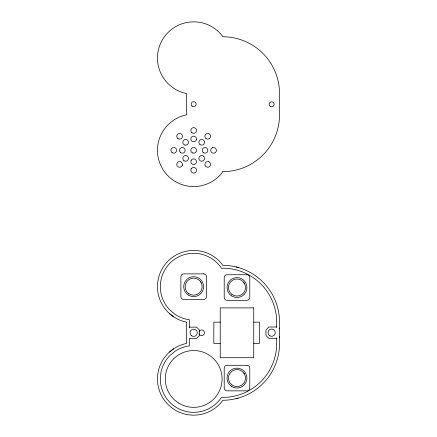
<?xml version="1.0" encoding="UTF-8"?>
<svg xmlns="http://www.w3.org/2000/svg" width="437" height="437" viewBox="0 0 437 437"><rect width="100%" height="100%" fill="white"/><g stroke="black" fill="none" stroke-linecap="round" stroke-linejoin="round"><path stroke-width="0.66" d="M189.412 327.783L189.412 319.747L188.057 319.551A33.37 33.37 0 0 1 175.161 314.422L169.796 309.964A33.37 33.37 0 0 1 172.309 261.026A33.37 33.37 0 0 1 220.903 267.368L221.559 268.351L223.706 268.209A53.959 53.959 0 0 1 276.687 322.156L276.687 327.34M276.687 337.779L276.687 343.214A53.959 53.959 0 0 1 223.728 397.402L221.439 397.462A33.37 33.37 0 0 1 173.041 405.181A33.37 33.37 0 0 1 169.146 356.33L174.385 351.725A33.37 33.37 0 0 1 188.85 345.935L189.412 345.869L189.412 338.484L196.513 338.484L199.354 335.649L199.354 329.968L196.513 327.127L189.412 327.127M279.527 337.277L279.527 336.605M279.527 328.766L279.527 328.094M169.496 352.009L173.664 348.786M235.985 398.681L238.143 398.118M220.226 322.156L213.835 322.156L213.835 343.455L220.226 343.455M253.739 322.156L259.414 322.156L259.414 343.455L253.739 343.455M276.687 327.002L268.804 327.002L265.964 329.842L265.964 335.523L268.804 338.364L276.687 338.364M235.985 266.925L238.143 267.493M173.664 316.825L169.496 313.602M243.873 282.531L244.359 283.274M200.567 281.652L201.053 282.395M243.873 373.067L244.359 373.815M198.955 331.836A2.841 2.841 0 0 1 203.32 330.53A2.841 2.841 0 0 1 203.32 335.086A2.841 2.841 0 0 1 198.955 333.775M186.572 322.156L186.572 343.455A36.2 36.2 0 0 0 162.69 397.675A36.2 36.2 0 0 0 221.794 401.745L222.728 400.254A56.799 56.799 0 0 0 279.527 343.455L279.527 322.156A56.799 56.799 0 0 0 222.728 265.357L221.799 263.861A36.2 36.2 0 0 0 162.69 267.936A36.2 36.2 0 0 0 186.572 322.156M182.36 165.137L182.076 165.82A2.841 2.841 0 0 1 177.608 166.41A2.841 2.841 0 0 1 178.198 161.941L178.88 161.657A2.841 2.841 0 0 1 182.36 165.137M196.415 139.72L196.131 140.403A2.841 2.841 0 0 1 191.215 140.403L190.931 139.72A2.841 2.841 0 0 1 193.673 136.142A2.841 2.841 0 0 1 196.415 139.72M191.215 160.281L190.931 160.969A2.841 2.841 0 0 0 193.673 164.541A2.841 2.841 0 0 0 196.415 160.969L196.131 160.281A2.841 2.841 0 0 0 191.215 160.281M191.215 168.802L190.931 169.485A2.841 2.841 0 0 0 193.673 173.063A2.841 2.841 0 0 0 196.415 169.485L196.131 168.802A2.841 2.841 0 0 0 191.215 168.802M222.728 171.643L221.799 173.139A36.2 36.2 0 0 1 168.726 176.575A36.2 36.2 0 0 1 169.496 123.398L173.664 120.175A36.2 36.2 0 0 1 186.572 114.844L186.572 93.545A36.2 36.2 0 0 1 173.664 88.214L169.496 84.991A36.2 36.2 0 0 1 168.726 31.814A36.2 36.2 0 0 1 221.799 35.255L222.728 36.746A56.799 56.799 0 0 1 279.527 93.545L279.527 114.844A56.799 56.799 0 0 1 222.728 171.643M212.606 147.662L211.945 148.001A2.841 2.841 0 0 0 212.322 152.906L213.027 153.136A2.841 2.841 0 0 0 216.381 150.126A2.841 2.841 0 0 0 212.606 147.662M203.615 273.879L183.731 273.879A2.841 2.841 0 0 0 180.891 276.719L180.891 296.597A2.841 2.841 0 0 0 183.731 299.438L203.615 299.438A2.841 2.841 0 0 0 206.45 296.597L206.45 276.719A2.841 2.841 0 0 0 203.615 273.879M246.921 274.758L227.043 274.758A2.841 2.841 0 0 0 224.203 277.599L224.203 297.477A2.841 2.841 0 0 0 227.043 300.317L246.921 300.317A2.841 2.841 0 0 0 249.762 297.477L249.762 277.599A2.841 2.841 0 0 0 246.921 274.758M253.739 307.888L220.226 307.888L220.226 357.728L253.739 357.728L253.739 307.888M246.921 365.294L227.043 365.294A2.841 2.841 0 0 0 224.203 368.134L224.203 388.012A2.841 2.841 0 0 0 227.043 390.853L246.921 390.853A2.841 2.841 0 0 0 249.762 388.012L249.762 368.134A2.841 2.841 0 0 0 246.921 365.294M208.848 161.788L208.138 161.592A2.841 2.841 0 0 0 205.09 165.454L205.456 166.098A2.841 2.841 0 0 0 209.957 166.158A2.841 2.841 0 0 0 208.848 161.788M184.906 145.051L184.217 144.767A2.841 2.841 0 0 1 183.633 140.304A2.841 2.841 0 0 1 188.101 140.889L188.385 141.577A2.841 2.841 0 0 1 184.906 145.051M203.227 155.976L202.555 155.665A2.841 2.841 0 0 0 198.933 158.992L199.185 159.691A2.841 2.841 0 0 0 203.626 160.466A2.841 2.841 0 0 0 203.227 155.976M178.586 403.012A28.4 28.4 0 0 0 222.051 379.988A28.4 28.4 0 0 0 180.377 353.855A28.4 28.4 0 0 0 178.586 403.012M231.971 294.429A8.521 8.521 0 0 0 245.452 288.425A8.521 8.521 0 0 0 233.516 279.751A8.521 8.521 0 0 0 231.971 294.429M231.632 295.915A9.942 9.942 0 0 0 246.91 287.983A9.942 9.942 0 0 0 232.402 278.713A9.942 9.942 0 0 0 231.632 295.915M191.63 335.796A3.622 3.622 0 0 0 197.284 333.076A3.622 3.622 0 0 0 192.1 329.542A3.622 3.622 0 0 0 191.63 335.796M269.716 335.753A3.622 3.622 0 0 0 275.261 332.819A3.622 3.622 0 0 0 269.951 329.482A3.622 3.622 0 0 0 269.716 335.753M231.971 384.97A8.521 8.521 0 0 0 245.452 378.966A8.521 8.521 0 0 0 233.516 370.292A8.521 8.521 0 0 0 231.971 384.97M231.632 386.45A9.942 9.942 0 0 0 246.91 378.518A9.942 9.942 0 0 0 232.402 369.254A9.942 9.942 0 0 0 231.632 386.45M188.664 293.549A8.521 8.521 0 0 0 202.145 287.546A8.521 8.521 0 0 0 190.21 278.872A8.521 8.521 0 0 0 188.664 293.549M188.32 295.035A9.942 9.942 0 0 0 203.604 287.104A9.942 9.942 0 0 0 189.095 277.834A9.942 9.942 0 0 0 188.32 295.035M192.072 106.098A2.485 2.485 0 0 0 196.12 104.623A2.485 2.485 0 0 0 192.821 101.859A2.485 2.485 0 0 0 192.072 106.098M270.219 106.349A2.485 2.485 0 0 0 274.119 104.53A2.485 2.485 0 0 0 270.596 102.061A2.485 2.485 0 0 0 270.219 106.349M183.911 160.63A2.841 2.841 0 0 0 188.456 158.746A2.841 2.841 0 0 0 184.551 155.752A2.841 2.841 0 0 0 183.911 160.63M180.585 152.595A2.841 2.841 0 0 0 185.13 150.716A2.841 2.841 0 0 0 181.224 147.717A2.841 2.841 0 0 0 180.585 152.595M192.253 152.803A2.841 2.841 0 0 0 196.513 150.344A2.841 2.841 0 0 0 192.253 147.881A2.841 2.841 0 0 0 192.253 152.803M172.063 152.595A2.841 2.841 0 0 0 176.608 150.716A2.841 2.841 0 0 0 172.708 147.717A2.841 2.841 0 0 0 172.063 152.595M203.303 152.595A2.841 2.841 0 0 0 207.848 150.716A2.841 2.841 0 0 0 203.942 147.717A2.841 2.841 0 0 0 203.303 152.595M206.002 138.54A2.841 2.841 0 0 0 210.547 136.655A2.841 2.841 0 0 0 206.641 133.662A2.841 2.841 0 0 0 206.002 138.54M199.977 144.565A2.841 2.841 0 0 0 204.521 142.68A2.841 2.841 0 0 0 200.616 139.687A2.841 2.841 0 0 0 199.977 144.565M191.941 132.717A2.841 2.841 0 0 0 196.486 130.832A2.841 2.841 0 0 0 192.586 127.839A2.841 2.841 0 0 0 191.941 132.717M177.886 138.54A2.841 2.841 0 0 0 182.431 136.655A2.841 2.841 0 0 0 178.531 133.662A2.841 2.841 0 0 0 177.886 138.54"/></g></svg>
